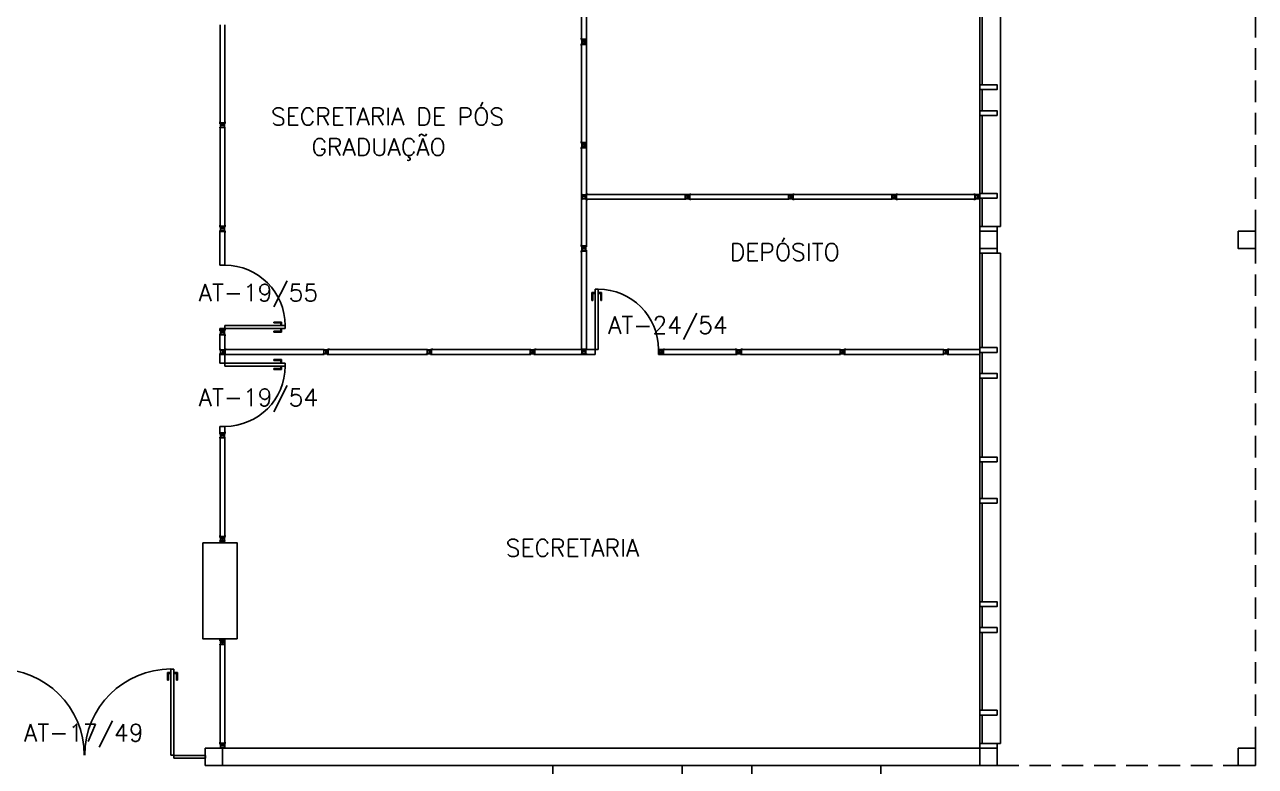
# Model space of a CAD drawing. Header units: centimetres. Extents: x -214 to 72, y 205 to 367.
# Drawn here: x -195.13 to -180.84, y 260.67 to 269.28 of the extents above; entities that cross this region are included whole.
import ezdxf

# ---------------------------------------------------------------- set-up
doc = ezdxf.new("R2010")
doc.units = ezdxf.units.CM
doc.header["$MEASUREMENT"] = 0
doc.linetypes.add('HIDDEN', pattern=[0.375, 0.25, -0.125])
doc.layers.get('0').update_dxf_attribs({"linetype": 'CONTINUOUS'})
for name, color, linetype in [('2', 2, 'CONTINUOUS'), ('ALV', 2, 'CONTINUOUS'), ('AREA', 2, 'CONTINUOUS'), ('BANC', 2, 'CONTINUOUS'), ('DIV', 2, 'CONTINUOUS'), ('ENDEREÇO NOVO', 2, 'CONTINUOUS'), ('ESQ', 1, 'CONTINUOUS'), ('ESTRUT', 3, 'CONTINUOUS'), ('PROJ', 1, 'HIDDEN')]:
    doc.layers.add(name, color=color, linetype=linetype)
doc.styles.add('UNB-100', font='simplex.shx', dxfattribs={"height": 0.2})

# ---------------------------------------------------------------- blocks, each defined once
blk = doc.blocks.new('ESQ6')
at = {"layer": 'ESQ'}
for p, q in [((-0.24, 5.745), (-0.24, 0.055)), ((-0.2, 5.745), (-0.24, 5.745)), ((-0.2, 5.745), (-0.2, 5.745)), ((-0.025, 5.415), (-0.025, 5.745)), ((0, 5.415), (0, 5.745)), ((-0.025, 4.455), (-0.025, 5.36)), ((0, 4.455), (0, 5.36)), ((-0.025, 4.155), (-0.025, 4.4)), ((0, 4.155), (0, 4.4)), ((-0.025, 2.955), (-0.025, 4.1)), ((0, 2.955), (0, 4.1)), ((-0.025, 2.475), (-0.025, 2.9)), ((0, 2.475), (0, 2.9)), ((-0.025, 1.505), (-0.025, 2.42)), ((0, 1.505), (0, 2.42)), ((-0.025, 1.205), (-0.025, 1.45)), ((0, 1.205), (0, 1.45)), ((-0.025, 0.055), (-0.025, 1.15)), ((0, 0.055), (0, 1.15)), ((-0.2, 0.055), (-0.24, 0.055))]:
    blk.add_line(p, q, dxfattribs=at)
for points in [[(0, 5.745), (-0.2, 5.745), (-0.2, 5.8), (0, 5.8)], [(0, 5.36), (-0.2, 5.36), (-0.2, 5.415), (0, 5.415)], [(0, 4.4), (-0.2, 4.4), (-0.2, 4.455), (0, 4.455)], [(0, 4.1), (-0.2, 4.1), (-0.2, 4.155), (0, 4.155)], [(0, 2.9), (-0.2, 2.9), (-0.2, 2.955), (0, 2.955)], [(0, 2.42), (-0.2, 2.42), (-0.2, 2.475), (0, 2.475)], [(0, 1.45), (-0.2, 1.45), (-0.2, 1.505), (0, 1.505)], [(0, 1.15), (-0.2, 1.15), (-0.2, 1.205), (0, 1.205)], [(0, 0), (-0.2, 0), (-0.2, 0.055), (0, 0.055)]]:
    blk.add_lwpolyline(points, close=True, dxfattribs=at)
blk = doc.blocks.new('PDFT')
at = {"color": 2}
for p, q in [((0.358, 0.018), (0.358, 1.019)), ((0.358, 1.019), (0.393, 1.019)), ((0.393, 1.019), (0.393, 0.018)), ((2.402, 1.019), (2.402, 0.018)), ((2.437, 1.019), (2.402, 1.019)), ((2.437, 0.018), (2.437, 1.019)), ((0.358, 0.018), (0, 0.017)), ((0, 0.017), (0, -0.017)), ((0.393, 0.018), (0.358, 0.018)), ((0.358, 0.018), (0.358, -0.017)), ((2.402, 0.018), (2.437, 0.018)), ((2.437, 0.017), (2.437, -0.017)), ((2.437, 0.017), (2.805, 0.017)), ((2.805, 0.017), (2.805, -0.017)), ((0, -0.017), (0.358, -0.017)), ((2.437, -0.017), (2.805, -0.017))]:
    blk.add_line(p, q, dxfattribs=at)
at = {"color": 1}
for p, q in [((0.318, 0.979), (0.318, 0.889)), ((0.318, 0.979), (0.358, 0.979)), ((0.328, 0.889), (0.318, 0.889)), ((0.328, 0.969), (0.328, 0.889)), ((0.328, 0.969), (0.358, 0.969)), ((0.433, 0.979), (0.393, 0.979)), ((0.423, 0.969), (0.393, 0.969)), ((0.423, 0.969), (0.423, 0.889)), ((0.423, 0.889), (0.433, 0.889)), ((0.433, 0.979), (0.433, 0.889)), ((2.362, 0.979), (2.362, 0.889)), ((2.362, 0.979), (2.402, 0.979)), ((2.372, 0.889), (2.362, 0.889)), ((2.372, 0.969), (2.372, 0.889)), ((2.372, 0.969), (2.402, 0.969)), ((2.477, 0.979), (2.437, 0.979)), ((2.467, 0.969), (2.437, 0.969)), ((2.467, 0.969), (2.467, 0.889)), ((2.467, 0.889), (2.477, 0.889)), ((2.477, 0.979), (2.477, 0.889))]:
    blk.add_line(p, q, dxfattribs=at)
for centre, start, end in [((0.393, 0.018), 0.0837, 90), ((2.402, 0.018), 90, 179.9163)]:
    blk.add_arc(centre, 1.002, start, end, dxfattribs=at)
blk = doc.blocks.new('MTDIV')
for p, q in [((-0.0285, 0.0185), (-0.0285, 0.0285)), ((-0.0185, 0.0285), (-0.0285, 0.0285)), ((-0.0265, 0.0185), (-0.0285, 0.0185)), ((-0.0265, 0.0235), (-0.0265, 0.0265)), ((-0.0265, 0.0265), (-0.0185, 0.0265)), ((-0.0265, 0.0235), (0.0265, 0.0235)), ((-0.0215, 0.0235), (-0.0265, 0.0235)), ((-0.0265, 0.0185), (-0.0265, 0.0215)), ((-0.0265, 0.0215), (-0.0235, 0.0215)), ((-0.0235, 0.0215), (-0.0235, -0.0215)), ((-0.0215, 0.0235), (-0.0215, 0.0215)), ((-0.0215, 0.0215), (0.0215, 0.0215)), ((-0.0215, 0.0195), (0.0195, 0.0195)), ((-0.0215, 0.0195), (-0.0215, -0.0195)), ((-0.0185, 0.0265), (-0.0185, 0.0285)), ((-0.0049, 0), (0.0049, 0)), ((0, -0.0049), (0, 0.0049)), ((0.0195, 0.0095), (0.0115, 0.0095)), ((0.0115, 0.0095), (0.0115, 0.0075)), ((0.0215, 0.0075), (0.0115, 0.0075)), ((0.0135, 0.0075), (0.0135, 0.0055)), ((0.0215, 0.0055), (0.0135, 0.0055)), ((0.0185, 0.0265), (0.0185, 0.0285)), ((0.0185, 0.0285), (0.0285, 0.0285)), ((0.0185, 0.0265), (0.0265, 0.0265)), ((0.0195, 0.0195), (0.0195, 0.0095)), ((0.0215, 0.0235), (0.0215, 0.0075)), ((0.0215, 0.0235), (0.0265, 0.0235)), ((0.0215, 0.0055), (0.0215, -0.0055)), ((0.0235, 0.0215), (0.0235, -0.0215)), ((0.0265, 0.0215), (0.0235, 0.0215)), ((0.0265, 0.0235), (0.0265, 0.0265)), ((0.0265, 0.0185), (0.0265, 0.0215)), ((0.0265, 0.0185), (0.0285, 0.0185)), ((0.0285, 0.0185), (0.0285, 0.0285)), ((-0.0285, -0.0185), (-0.0285, -0.0285)), ((-0.0285, -0.0185), (-0.0265, -0.0185)), ((-0.0185, -0.0285), (-0.0285, -0.0285)), ((-0.0265, -0.0185), (-0.0265, -0.0215)), ((-0.0265, -0.0215), (-0.0235, -0.0215)), ((0.0265, -0.0235), (-0.0265, -0.0235)), ((-0.0265, -0.0235), (-0.0265, -0.0265)), ((-0.0215, -0.0235), (-0.0265, -0.0235)), ((-0.0185, -0.0265), (-0.0265, -0.0265)), ((-0.0215, -0.0195), (0.0195, -0.0195)), ((-0.0215, -0.0215), (0.0215, -0.0215)), ((-0.0215, -0.0215), (-0.0215, -0.0235)), ((-0.0185, -0.0265), (-0.0185, -0.0285)), ((0.0215, -0.0075), (0.0115, -0.0075)), ((0.0115, -0.0075), (0.0115, -0.0095)), ((0.0195, -0.0095), (0.0115, -0.0095)), ((0.0215, -0.0055), (0.0135, -0.0055)), ((0.0135, -0.0055), (0.0135, -0.0075)), ((0.0185, -0.0265), (0.0185, -0.0285)), ((0.0265, -0.0265), (0.0185, -0.0265)), ((0.0185, -0.0285), (0.0285, -0.0285)), ((0.0195, -0.0095), (0.0195, -0.0195)), ((0.0215, -0.0075), (0.0215, -0.0235)), ((0.0215, -0.0235), (0.0265, -0.0235)), ((0.0265, -0.0215), (0.0235, -0.0215)), ((0.0265, -0.0185), (0.0265, -0.0215)), ((0.0285, -0.0185), (0.0265, -0.0185)), ((0.0265, -0.0235), (0.0265, -0.0265)), ((0.0285, -0.0185), (0.0285, -0.0285))]:
    blk.add_line(p, q)
blk = doc.blocks.new('DIV12')
for p, q in [((-0.005, 0), (0.005, 0)), ((0, -0.005), (0, 0.005)), ((0.024, 0.018), (0.028, 0.018)), ((0.024, 0.018), (0.024, 0.016)), ((0.024, 0.016), (0.028, 0.016)), ((0.028, 0.03), (0.043, 0.03)), ((0.028, 0.018), (0.028, 0.03)), ((0.028, -0.017), (0.028, 0.016)), ((0.03, 0.028), (1.169, 0.028)), ((0.03, -0.029), (0.03, 0.028)), ((0.043, 0.03), (0.043, 0.028)), ((0.024, -0.017), (0.028, -0.017)), ((0.024, -0.017), (0.024, -0.019)), ((0.024, -0.019), (0.028, -0.019)), ((0.028, -0.031), (0.028, -0.019)), ((0.028, -0.031), (0.043, -0.031)), ((0.03, -0.029), (1.169, -0.029)), ((0.043, -0.029), (0.043, -0.031))]:
    blk.add_line(p, q)

msp = doc.modelspace()

# ---------------------------------------------------------------- linework, layer by layer
for p, q in [((-192.83, 265.706), (-192.84, 265.706)), ((-192.835, 265.701), (-192.835, 265.711))]:
    msp.add_line(p, q)
at = {"layer": '2'}
for p, q in [((-188.544, 266.166), (-188.504, 266.166)), ((-188.544, 266.166), (-188.544, 266.076)), ((-188.534, 266.156), (-188.504, 266.156)), ((-188.534, 266.156), (-188.534, 266.076)), ((-188.505, 266.206), (-188.47, 266.206)), ((-188.505, 265.506), (-188.505, 266.206)), ((-188.47, 266.206), (-188.47, 265.506)), ((-188.43, 266.166), (-188.47, 266.166)), ((-188.44, 266.156), (-188.47, 266.156)), ((-188.44, 266.156), (-188.44, 266.076)), ((-188.43, 266.166), (-188.43, 266.076)), ((-188.534, 266.076), (-188.544, 266.076)), ((-188.44, 266.076), (-188.43, 266.076)), ((-192.237, 265.814), (-192.237, 265.824)), ((-192.147, 265.824), (-192.237, 265.824)), ((-192.157, 265.814), (-192.237, 265.814)), ((-192.157, 265.814), (-192.157, 265.784)), ((-192.147, 265.824), (-192.147, 265.784)), ((-192.807, 265.784), (-192.807, 265.749)), ((-192.107, 265.784), (-192.807, 265.784)), ((-192.807, 265.749), (-192.107, 265.749)), ((-192.237, 265.719), (-192.237, 265.709)), ((-192.157, 265.719), (-192.237, 265.719)), ((-192.147, 265.709), (-192.237, 265.709)), ((-192.157, 265.719), (-192.157, 265.749)), ((-192.147, 265.709), (-192.147, 265.749)), ((-192.107, 265.749), (-192.107, 265.784)), ((-192.237, 265.379), (-192.237, 265.389)), ((-192.147, 265.389), (-192.237, 265.389)), ((-192.157, 265.379), (-192.237, 265.379)), ((-192.157, 265.379), (-192.157, 265.349)), ((-192.147, 265.389), (-192.147, 265.349)), ((-192.807, 265.314), (-192.807, 265.349)), ((-192.807, 265.349), (-192.107, 265.349)), ((-192.107, 265.314), (-192.807, 265.314)), ((-192.237, 265.284), (-192.237, 265.274)), ((-192.157, 265.284), (-192.237, 265.284)), ((-192.147, 265.274), (-192.237, 265.274)), ((-192.157, 265.284), (-192.157, 265.314)), ((-192.147, 265.274), (-192.147, 265.314)), ((-192.107, 265.349), (-192.107, 265.314))]:
    msp.add_line(p, q, dxfattribs=at)
at = {"layer": '2', "color": 1}
for centre, start, end in [((-192.807, 265.784), 0.0002, 90), ((-188.47, 265.506), 0, 89.9998), ((-192.807, 265.314), 270, 359.9998)]:
    msp.add_arc(centre, 0.7, start, end, dxfattribs=at)
at = {"layer": 'ALV'}
for p, q in [((-192.835, 260.878), (-184.035, 260.878)), ((-192.835, 260.878), (-192.835, 260.678)), ((-184.035, 260.878), (-184.035, 260.678)), ((-192.835, 260.678), (-184.035, 260.678))]:
    msp.add_line(p, q, dxfattribs=at)
at = {"layer": 'BANC'}
for p, q in [((-188.995, 260.278), (-188.995, 260.678)), ((-187.495, 260.278), (-187.495, 260.678)), ((-186.685, 260.278), (-186.685, 260.678)), ((-185.185, 260.278), (-185.185, 260.678))]:
    msp.add_line(p, q, dxfattribs=at)
at = {"layer": 'DIV'}
for p, q in [((-188.666, 269.12), (-188.664, 269.12)), ((-188.666, 269.106), (-188.666, 269.12)), ((-188.654, 269.106), (-188.666, 269.106)), ((-188.607, 269.108), (-188.664, 269.108)), ((-188.654, 269.101), (-188.654, 269.106)), ((-188.654, 269.101), (-188.652, 269.101)), ((-188.652, 269.101), (-188.652, 269.106)), ((-188.619, 269.106), (-188.652, 269.106)), ((-188.619, 269.101), (-188.619, 269.106)), ((-188.619, 269.101), (-188.617, 269.101)), ((-188.617, 269.101), (-188.617, 269.106)), ((-188.605, 269.106), (-188.617, 269.106)), ((-188.607, 269.12), (-188.605, 269.12)), ((-188.605, 269.106), (-188.605, 269.12)), ((-188.666, 269.049), (-188.666, 269.035)), ((-188.654, 269.049), (-188.666, 269.049)), ((-188.666, 269.035), (-188.664, 269.035)), ((-188.607, 269.047), (-188.664, 269.047)), ((-188.654, 269.054), (-188.654, 269.049)), ((-188.654, 269.054), (-188.652, 269.054)), ((-188.652, 269.054), (-188.652, 269.049)), ((-188.619, 269.049), (-188.652, 269.049)), ((-188.63, 269.078), (-188.64, 269.078)), ((-188.63, 269.078), (-188.64, 269.078)), ((-188.63, 269.078), (-188.64, 269.078)), ((-188.635, 269.072), (-188.635, 269.083)), ((-188.635, 269.072), (-188.635, 269.083)), ((-188.635, 269.072), (-188.635, 269.083)), ((-188.619, 269.054), (-188.619, 269.049)), ((-188.619, 269.054), (-188.617, 269.054)), ((-188.617, 269.054), (-188.617, 269.049)), ((-188.605, 269.049), (-188.617, 269.049)), ((-188.607, 269.035), (-188.605, 269.035)), ((-188.605, 269.049), (-188.605, 269.035)), ((-192.866, 268.149), (-192.864, 268.149)), ((-192.866, 268.135), (-192.866, 268.149)), ((-192.854, 268.135), (-192.866, 268.135)), ((-192.807, 268.137), (-192.864, 268.137)), ((-192.854, 268.13), (-192.854, 268.135)), ((-192.854, 268.13), (-192.852, 268.13)), ((-192.852, 268.13), (-192.852, 268.135)), ((-192.819, 268.135), (-192.852, 268.135)), ((-192.83, 268.106), (-192.84, 268.106)), ((-192.83, 268.106), (-192.84, 268.106)), ((-192.835, 268.101), (-192.835, 268.111)), ((-192.835, 268.101), (-192.835, 268.111)), ((-192.819, 268.13), (-192.819, 268.135)), ((-192.819, 268.13), (-192.817, 268.13)), ((-192.817, 268.13), (-192.817, 268.135)), ((-192.805, 268.135), (-192.817, 268.135)), ((-192.807, 268.149), (-192.805, 268.149)), ((-192.805, 268.135), (-192.805, 268.149)), ((-188.666, 267.92), (-188.664, 267.92)), ((-188.666, 267.906), (-188.666, 267.92)), ((-188.654, 267.906), (-188.666, 267.906)), ((-188.666, 267.849), (-188.666, 267.835)), ((-188.654, 267.849), (-188.666, 267.849)), ((-188.666, 267.835), (-188.664, 267.835)), ((-188.607, 267.908), (-188.664, 267.908)), ((-188.607, 267.847), (-188.664, 267.847)), ((-188.654, 267.901), (-188.654, 267.906)), ((-188.654, 267.901), (-188.652, 267.901)), ((-188.654, 267.854), (-188.654, 267.849)), ((-188.654, 267.854), (-188.652, 267.854)), ((-188.652, 267.901), (-188.652, 267.906)), ((-188.619, 267.906), (-188.652, 267.906)), ((-188.652, 267.854), (-188.652, 267.849)), ((-188.619, 267.849), (-188.652, 267.849)), ((-188.63, 267.878), (-188.64, 267.878)), ((-188.63, 267.878), (-188.64, 267.878)), ((-188.63, 267.878), (-188.64, 267.878)), ((-188.635, 267.872), (-188.635, 267.883)), ((-188.635, 267.872), (-188.635, 267.883)), ((-188.635, 267.872), (-188.635, 267.883)), ((-188.619, 267.901), (-188.619, 267.906)), ((-188.619, 267.901), (-188.617, 267.901)), ((-188.619, 267.854), (-188.619, 267.849)), ((-188.619, 267.854), (-188.617, 267.854)), ((-188.617, 267.901), (-188.617, 267.906)), ((-188.605, 267.906), (-188.617, 267.906)), ((-188.617, 267.854), (-188.617, 267.849)), ((-188.605, 267.849), (-188.617, 267.849)), ((-188.607, 267.92), (-188.605, 267.92)), ((-188.607, 267.835), (-188.605, 267.835)), ((-188.605, 267.906), (-188.605, 267.92)), ((-188.605, 267.849), (-188.605, 267.835)), ((-188.664, 266.708), (-188.664, 267.249)), ((-188.607, 266.708), (-188.607, 267.249)), ((-185.04, 267.278), (-185.03, 267.278)), ((-185.04, 267.278), (-185.03, 267.278)), ((-185.04, 267.278), (-185.03, 267.278)), ((-185.04, 267.278), (-185.03, 267.278)), ((-185.04, 267.278), (-185.03, 267.278)), ((-185.04, 267.278), (-185.03, 267.278)), ((-185.04, 267.278), (-185.03, 267.278)), ((-185.035, 267.272), (-185.035, 267.283)), ((-185.035, 267.272), (-185.035, 267.283)), ((-185.035, 267.272), (-185.035, 267.283)), ((-185.035, 267.272), (-185.035, 267.283)), ((-185.035, 267.272), (-185.035, 267.283)), ((-185.035, 267.272), (-185.035, 267.283)), ((-185.035, 267.272), (-185.035, 267.283)), ((-185.012, 267.296), (-185.007, 267.296)), ((-185.012, 267.296), (-185.012, 267.294)), ((-185.012, 267.296), (-185.007, 267.296)), ((-185.012, 267.296), (-185.012, 267.294)), ((-185.012, 267.296), (-185.007, 267.296)), ((-185.012, 267.296), (-185.012, 267.294)), ((-185.012, 267.296), (-185.007, 267.296)), ((-185.012, 267.296), (-185.012, 267.294)), ((-185.012, 267.296), (-185.007, 267.296)), ((-185.012, 267.296), (-185.012, 267.294)), ((-185.012, 267.294), (-185.007, 267.294)), ((-185.012, 267.294), (-185.007, 267.294)), ((-185.012, 267.294), (-185.007, 267.294)), ((-185.012, 267.294), (-185.007, 267.294)), ((-185.012, 267.294), (-185.007, 267.294)), ((-185.012, 267.261), (-185.007, 267.261)), ((-185.012, 267.261), (-185.012, 267.259)), ((-185.012, 267.261), (-185.007, 267.261)), ((-185.012, 267.261), (-185.012, 267.259)), ((-185.012, 267.261), (-185.007, 267.261)), ((-185.012, 267.261), (-185.012, 267.259)), ((-185.012, 267.261), (-185.007, 267.261)), ((-185.012, 267.261), (-185.012, 267.259)), ((-185.012, 267.261), (-185.007, 267.261)), ((-185.012, 267.261), (-185.012, 267.259)), ((-185.012, 267.259), (-185.007, 267.259)), ((-185.012, 267.259), (-185.007, 267.259)), ((-185.012, 267.259), (-185.007, 267.259)), ((-185.012, 267.259), (-185.007, 267.259)), ((-185.012, 267.259), (-185.007, 267.259)), ((-185.007, 267.308), (-184.992, 267.308)), ((-185.007, 267.296), (-185.007, 267.308)), ((-185.007, 267.308), (-184.992, 267.308)), ((-185.007, 267.296), (-185.007, 267.308)), ((-185.007, 267.308), (-184.992, 267.308)), ((-185.007, 267.296), (-185.007, 267.308)), ((-185.007, 267.308), (-184.992, 267.308)), ((-185.007, 267.296), (-185.007, 267.308)), ((-185.007, 267.308), (-184.992, 267.308)), ((-185.007, 267.296), (-185.007, 267.308)), ((-185.007, 267.261), (-185.007, 267.294)), ((-185.007, 267.261), (-185.007, 267.294)), ((-185.007, 267.261), (-185.007, 267.294)), ((-185.007, 267.261), (-185.007, 267.294)), ((-185.007, 267.261), (-185.007, 267.294)), ((-185.007, 267.247), (-185.007, 267.259)), ((-185.007, 267.247), (-185.007, 267.259)), ((-185.007, 267.247), (-185.007, 267.259)), ((-185.007, 267.247), (-185.007, 267.259)), ((-185.007, 267.247), (-185.007, 267.259)), ((-185.007, 267.247), (-184.992, 267.247)), ((-185.007, 267.247), (-184.992, 267.247)), ((-185.007, 267.247), (-184.992, 267.247)), ((-185.007, 267.247), (-184.992, 267.247)), ((-185.007, 267.247), (-184.992, 267.247)), ((-185.005, 267.249), (-185.005, 267.306)), ((-185.005, 267.249), (-185.005, 267.306)), ((-185.005, 267.249), (-185.005, 267.306)), ((-185.005, 267.249), (-185.005, 267.306)), ((-185.005, 267.306), (-184.094, 267.306)), ((-185.005, 267.249), (-185.005, 267.306)), ((-185.005, 267.249), (-184.094, 267.249)), ((-184.992, 267.308), (-184.992, 267.306)), ((-184.992, 267.308), (-184.992, 267.306)), ((-184.992, 267.308), (-184.992, 267.306)), ((-184.992, 267.308), (-184.992, 267.306)), ((-184.992, 267.308), (-184.992, 267.306)), ((-184.992, 267.249), (-184.992, 267.247)), ((-184.992, 267.249), (-184.992, 267.247)), ((-184.992, 267.249), (-184.992, 267.247)), ((-184.992, 267.249), (-184.992, 267.247)), ((-184.992, 267.249), (-184.992, 267.247)), ((-184.107, 267.308), (-184.107, 267.306)), ((-184.092, 267.308), (-184.107, 267.308)), ((-184.107, 267.249), (-184.107, 267.247)), ((-184.092, 267.247), (-184.107, 267.247)), ((-184.094, 267.249), (-184.094, 267.306)), ((-184.092, 267.296), (-184.092, 267.308)), ((-184.087, 267.296), (-184.092, 267.296)), ((-184.087, 267.294), (-184.092, 267.294)), ((-184.092, 267.261), (-184.092, 267.294)), ((-184.087, 267.261), (-184.092, 267.261)), ((-184.087, 267.259), (-184.092, 267.259)), ((-184.092, 267.247), (-184.092, 267.259)), ((-184.087, 267.296), (-184.087, 267.294)), ((-184.087, 267.261), (-184.087, 267.259)), ((-184.069, 267.278), (-184.059, 267.278)), ((-184.064, 267.272), (-184.064, 267.283)), ((-192.866, 266.878), (-192.866, 266.863)), ((-192.854, 266.878), (-192.866, 266.878)), ((-192.866, 266.863), (-192.864, 266.863)), ((-192.864, 266.484), (-192.864, 266.876)), ((-192.807, 266.876), (-192.864, 266.876)), ((-192.854, 266.883), (-192.854, 266.878)), ((-192.854, 266.883), (-192.852, 266.883)), ((-192.852, 266.883), (-192.852, 266.878)), ((-192.819, 266.878), (-192.852, 266.878)), ((-192.83, 266.906), (-192.84, 266.906)), ((-192.835, 266.901), (-192.835, 266.911)), ((-192.819, 266.883), (-192.819, 266.878)), ((-192.819, 266.883), (-192.817, 266.883)), ((-192.817, 266.883), (-192.817, 266.878)), ((-192.805, 266.878), (-192.817, 266.878)), ((-192.807, 266.484), (-192.807, 266.876)), ((-192.807, 266.863), (-192.805, 266.863)), ((-192.805, 266.878), (-192.805, 266.863)), ((-188.666, 266.72), (-188.664, 266.72)), ((-188.666, 266.706), (-188.666, 266.72)), ((-188.666, 266.72), (-188.664, 266.72)), ((-188.666, 266.706), (-188.666, 266.72)), ((-188.654, 266.706), (-188.666, 266.706)), ((-188.654, 266.706), (-188.666, 266.706)), ((-188.607, 266.708), (-188.664, 266.708)), ((-188.607, 266.708), (-188.664, 266.708)), ((-188.654, 266.701), (-188.654, 266.706)), ((-188.654, 266.701), (-188.654, 266.706)), ((-188.654, 266.701), (-188.652, 266.701)), ((-188.654, 266.701), (-188.652, 266.701)), ((-188.652, 266.701), (-188.652, 266.706)), ((-188.619, 266.706), (-188.652, 266.706)), ((-188.652, 266.701), (-188.652, 266.706)), ((-188.619, 266.706), (-188.652, 266.706)), ((-188.63, 266.678), (-188.64, 266.678)), ((-188.63, 266.678), (-188.64, 266.678)), ((-188.63, 266.678), (-188.64, 266.678)), ((-188.63, 266.678), (-188.64, 266.678)), ((-188.635, 266.672), (-188.635, 266.683)), ((-188.635, 266.672), (-188.635, 266.683)), ((-188.635, 266.672), (-188.635, 266.683)), ((-188.635, 266.672), (-188.635, 266.683)), ((-188.619, 266.701), (-188.619, 266.706)), ((-188.619, 266.701), (-188.619, 266.706)), ((-188.619, 266.701), (-188.617, 266.701)), ((-188.619, 266.701), (-188.617, 266.701)), ((-188.617, 266.701), (-188.617, 266.706)), ((-188.605, 266.706), (-188.617, 266.706)), ((-188.617, 266.701), (-188.617, 266.706)), ((-188.605, 266.706), (-188.617, 266.706)), ((-188.607, 266.72), (-188.605, 266.72)), ((-188.607, 266.72), (-188.605, 266.72)), ((-188.605, 266.706), (-188.605, 266.72)), ((-188.605, 266.706), (-188.605, 266.72)), ((-188.666, 266.649), (-188.666, 266.635)), ((-188.654, 266.649), (-188.666, 266.649)), ((-188.666, 266.635), (-188.664, 266.635)), ((-188.607, 266.647), (-188.664, 266.647)), ((-188.654, 266.654), (-188.654, 266.649)), ((-188.654, 266.654), (-188.652, 266.654)), ((-188.652, 266.654), (-188.652, 266.649)), ((-188.619, 266.649), (-188.652, 266.649)), ((-188.619, 266.654), (-188.619, 266.649)), ((-188.619, 266.654), (-188.617, 266.654)), ((-188.617, 266.654), (-188.617, 266.649)), ((-188.605, 266.649), (-188.617, 266.649)), ((-188.607, 266.635), (-188.605, 266.635)), ((-188.605, 266.649), (-188.605, 266.635)), ((-192.807, 266.484), (-192.864, 266.484)), ((-192.866, 265.749), (-192.864, 265.749)), ((-192.866, 265.735), (-192.866, 265.749)), ((-192.854, 265.735), (-192.866, 265.735)), ((-192.866, 265.678), (-192.866, 265.663)), ((-192.854, 265.678), (-192.866, 265.678)), ((-192.866, 265.663), (-192.864, 265.663)), ((-192.807, 265.749), (-192.864, 265.749)), ((-192.807, 265.737), (-192.864, 265.737)), ((-192.864, 265.506), (-192.864, 265.676)), ((-192.807, 265.676), (-192.864, 265.676)), ((-192.854, 265.73), (-192.854, 265.735)), ((-192.854, 265.73), (-192.852, 265.73)), ((-192.854, 265.683), (-192.854, 265.678)), ((-192.854, 265.683), (-192.852, 265.683)), ((-192.852, 265.73), (-192.852, 265.735)), ((-192.819, 265.735), (-192.852, 265.735)), ((-192.852, 265.683), (-192.852, 265.678)), ((-192.819, 265.678), (-192.852, 265.678)), ((-192.83, 265.706), (-192.84, 265.706)), ((-192.835, 265.701), (-192.835, 265.711)), ((-192.819, 265.73), (-192.819, 265.735)), ((-192.819, 265.73), (-192.817, 265.73)), ((-192.819, 265.683), (-192.819, 265.678)), ((-192.819, 265.683), (-192.817, 265.683)), ((-192.817, 265.73), (-192.817, 265.735)), ((-192.805, 265.735), (-192.817, 265.735)), ((-192.817, 265.683), (-192.817, 265.678)), ((-192.805, 265.678), (-192.817, 265.678)), ((-192.807, 265.749), (-192.805, 265.749)), ((-192.807, 265.506), (-192.807, 265.676)), ((-192.807, 265.663), (-192.805, 265.663)), ((-192.805, 265.735), (-192.805, 265.749)), ((-192.805, 265.678), (-192.805, 265.663)), ((-192.864, 265.449), (-192.807, 265.449)), ((-192.864, 265.349), (-192.864, 265.449)), ((-192.84, 265.478), (-192.83, 265.478)), ((-192.835, 265.472), (-192.835, 265.483)), ((-192.807, 265.349), (-192.807, 265.449)), ((-189.24, 265.478), (-189.23, 265.478)), ((-189.24, 265.478), (-189.23, 265.478)), ((-189.24, 265.478), (-189.23, 265.478)), ((-189.235, 265.472), (-189.235, 265.483)), ((-189.235, 265.472), (-189.235, 265.483)), ((-189.235, 265.472), (-189.235, 265.483)), ((-189.212, 265.496), (-189.207, 265.496)), ((-189.212, 265.496), (-189.212, 265.494)), ((-189.212, 265.496), (-189.207, 265.496)), ((-189.212, 265.496), (-189.212, 265.494)), ((-189.212, 265.494), (-189.207, 265.494)), ((-189.212, 265.494), (-189.207, 265.494)), ((-189.212, 265.461), (-189.207, 265.461)), ((-189.212, 265.461), (-189.212, 265.459)), ((-189.212, 265.461), (-189.207, 265.461)), ((-189.212, 265.461), (-189.212, 265.459)), ((-189.212, 265.459), (-189.207, 265.459)), ((-189.212, 265.459), (-189.207, 265.459)), ((-189.207, 265.508), (-189.192, 265.508)), ((-189.207, 265.496), (-189.207, 265.508)), ((-189.207, 265.508), (-189.192, 265.508)), ((-189.207, 265.496), (-189.207, 265.508)), ((-189.207, 265.461), (-189.207, 265.494)), ((-189.207, 265.461), (-189.207, 265.494)), ((-189.207, 265.447), (-189.207, 265.459)), ((-189.207, 265.447), (-189.207, 265.459)), ((-189.207, 265.447), (-189.192, 265.447)), ((-189.207, 265.447), (-189.192, 265.447)), ((-189.205, 265.449), (-189.205, 265.506)), ((-189.205, 265.506), (-188.505, 265.506)), ((-189.205, 265.449), (-189.205, 265.506)), ((-189.205, 265.449), (-188.505, 265.449)), ((-189.192, 265.508), (-189.192, 265.506)), ((-189.192, 265.508), (-189.192, 265.506)), ((-189.192, 265.449), (-189.192, 265.447)), ((-189.192, 265.449), (-189.192, 265.447)), ((-188.63, 265.478), (-188.64, 265.478)), ((-188.635, 265.472), (-188.635, 265.483)), ((-188.505, 265.506), (-188.505, 265.449)), ((-188.505, 265.506), (-188.47, 265.506)), ((-187.77, 265.506), (-187.77, 265.449)), ((-187.77, 265.506), (-186.866, 265.506)), ((-187.77, 265.449), (-186.866, 265.449)), ((-187.746, 265.478), (-187.736, 265.478)), ((-187.741, 265.472), (-187.741, 265.483)), ((-187.741, 265.472), (-187.741, 265.483)), ((-187.718, 265.496), (-187.713, 265.496)), ((-187.718, 265.496), (-187.718, 265.494)), ((-187.718, 265.494), (-187.713, 265.494)), ((-187.718, 265.461), (-187.713, 265.461)), ((-187.718, 265.461), (-187.718, 265.459)), ((-187.718, 265.459), (-187.713, 265.459)), ((-187.713, 265.508), (-187.698, 265.508)), ((-187.713, 265.496), (-187.713, 265.508)), ((-187.713, 265.461), (-187.713, 265.494)), ((-187.713, 265.447), (-187.713, 265.459)), ((-187.713, 265.447), (-187.698, 265.447)), ((-187.711, 265.449), (-187.711, 265.506)), ((-187.698, 265.508), (-187.698, 265.506)), ((-187.698, 265.449), (-187.698, 265.447)), ((-186.878, 265.508), (-186.878, 265.506)), ((-186.864, 265.508), (-186.878, 265.508)), ((-186.878, 265.449), (-186.878, 265.447)), ((-186.864, 265.447), (-186.878, 265.447)), ((-186.866, 265.449), (-186.866, 265.506)), ((-186.864, 265.496), (-186.864, 265.508)), ((-186.859, 265.496), (-186.864, 265.496)), ((-186.859, 265.494), (-186.864, 265.494)), ((-186.864, 265.461), (-186.864, 265.494)), ((-186.859, 265.461), (-186.864, 265.461)), ((-186.859, 265.459), (-186.864, 265.459)), ((-186.864, 265.447), (-186.864, 265.459)), ((-186.859, 265.496), (-186.859, 265.494)), ((-186.859, 265.461), (-186.859, 265.459)), ((-186.84, 265.478), (-186.83, 265.478)), ((-186.835, 265.472), (-186.835, 265.483)), ((-185.64, 265.478), (-185.63, 265.478)), ((-185.64, 265.478), (-185.63, 265.478)), ((-185.635, 265.472), (-185.635, 265.483)), ((-185.635, 265.472), (-185.635, 265.483)), ((-185.612, 265.496), (-185.607, 265.496)), ((-185.612, 265.496), (-185.612, 265.494)), ((-185.612, 265.494), (-185.607, 265.494)), ((-185.612, 265.461), (-185.607, 265.461)), ((-185.612, 265.461), (-185.612, 265.459)), ((-185.612, 265.459), (-185.607, 265.459)), ((-185.607, 265.508), (-185.592, 265.508)), ((-185.607, 265.496), (-185.607, 265.508)), ((-185.607, 265.461), (-185.607, 265.494)), ((-185.607, 265.447), (-185.607, 265.459)), ((-185.607, 265.447), (-185.592, 265.447)), ((-185.605, 265.449), (-185.605, 265.506)), ((-185.592, 265.508), (-185.592, 265.506)), ((-185.592, 265.449), (-185.592, 265.447)), ((-184.44, 265.478), (-184.43, 265.478)), ((-184.435, 265.472), (-184.435, 265.483)), ((-184.412, 265.496), (-184.407, 265.496)), ((-184.412, 265.496), (-184.412, 265.494)), ((-184.412, 265.494), (-184.407, 265.494)), ((-184.412, 265.461), (-184.407, 265.461)), ((-184.412, 265.461), (-184.412, 265.459)), ((-184.412, 265.459), (-184.407, 265.459)), ((-184.407, 265.508), (-184.392, 265.508)), ((-184.407, 265.496), (-184.407, 265.508)), ((-184.407, 265.461), (-184.407, 265.494)), ((-184.407, 265.447), (-184.407, 265.459)), ((-184.407, 265.447), (-184.392, 265.447)), ((-184.405, 265.506), (-184.035, 265.506)), ((-184.405, 265.449), (-184.405, 265.506)), ((-184.405, 265.449), (-184.035, 265.449)), ((-184.392, 265.508), (-184.392, 265.506)), ((-184.392, 265.449), (-184.392, 265.447)), ((-192.864, 265.349), (-192.807, 265.349)), ((-192.866, 264.549), (-192.864, 264.549)), ((-192.866, 264.535), (-192.866, 264.549)), ((-192.866, 264.549), (-192.864, 264.549)), ((-192.866, 264.535), (-192.866, 264.549)), ((-192.854, 264.535), (-192.866, 264.535)), ((-192.854, 264.535), (-192.866, 264.535)), ((-192.807, 264.614), (-192.864, 264.614)), ((-192.864, 264.537), (-192.864, 264.614)), ((-192.807, 264.537), (-192.864, 264.537)), ((-192.807, 264.537), (-192.864, 264.537)), ((-192.854, 264.53), (-192.854, 264.535)), ((-192.854, 264.53), (-192.854, 264.535)), ((-192.854, 264.53), (-192.852, 264.53)), ((-192.854, 264.53), (-192.852, 264.53)), ((-192.852, 264.53), (-192.852, 264.535)), ((-192.819, 264.535), (-192.852, 264.535)), ((-192.852, 264.53), (-192.852, 264.535)), ((-192.819, 264.535), (-192.852, 264.535)), ((-192.819, 264.53), (-192.819, 264.535)), ((-192.819, 264.53), (-192.819, 264.535)), ((-192.819, 264.53), (-192.817, 264.53)), ((-192.819, 264.53), (-192.817, 264.53)), ((-192.817, 264.53), (-192.817, 264.535)), ((-192.805, 264.535), (-192.817, 264.535)), ((-192.817, 264.53), (-192.817, 264.535)), ((-192.805, 264.535), (-192.817, 264.535)), ((-192.807, 264.537), (-192.807, 264.614)), ((-192.807, 264.549), (-192.805, 264.549)), ((-192.807, 264.549), (-192.805, 264.549)), ((-192.805, 264.535), (-192.805, 264.549)), ((-192.805, 264.535), (-192.805, 264.549)), ((-192.807, 260.878), (-192.807, 262.135)), ((-192.83, 260.906), (-192.84, 260.906)), ((-192.835, 260.901), (-192.835, 260.911))]:
    msp.add_line(p, q, dxfattribs=at)
msp.add_lwpolyline([(-191.607, 272.949), (-188.664, 272.949), (-188.664, 271.149), (-184.035, 271.149), (-184.035, 267.306), (-188.607, 267.306), (-188.607, 269.706), (-192.807, 269.706), (-192.807, 271.732), (-191.607, 271.732), (-191.607, 272.949)], dxfattribs=at)
msp.add_lwpolyline([(-193.064, 263.263), (-192.664, 263.263), (-192.664, 262.149), (-193.064, 262.149)], close=True, dxfattribs=at)
at = {"layer": 'ESTRUT'}
for points in [[(-183.835, 266.878), (-184.035, 266.878), (-184.035, 266.678), (-183.835, 266.678)], [(-180.835, 266.878), (-181.035, 266.878), (-181.035, 266.678), (-180.835, 266.678)], [(-192.835, 260.878), (-193.035, 260.878), (-193.035, 260.678), (-192.835, 260.678)], [(-183.835, 260.878), (-184.035, 260.878), (-184.035, 260.678), (-183.835, 260.678)], [(-180.835, 260.878), (-181.035, 260.878), (-181.035, 260.678), (-180.835, 260.678)]]:
    msp.add_lwpolyline(points, close=True, dxfattribs=at)
at = {"layer": 'PROJ'}
for p, q in [((-180.835, 266.878), (-180.835, 272.678)), ((-180.835, 260.878), (-180.835, 266.678)), ((-183.835, 260.678), (-181.035, 260.678))]:
    msp.add_line(p, q, dxfattribs=at)

# ---------------------------------------------------------------- block references
at = {"layer": 'DIV', "rotation": 90}
for name, p in [('DIV12', (-188.635, 269.078)), ('DIV12', (-192.835, 268.106)), ('MTDIV', (-188.635, 269.078)), ('MTDIV', (-188.635, 269.078)), ('DIV12', (-188.635, 267.878)), ('MTDIV', (-192.835, 268.106)), ('MTDIV', (-192.835, 268.106)), ('DIV12', (-192.835, 266.906)), ('DIV12', (-188.635, 266.678)), ('MTDIV', (-188.635, 267.878)), ('MTDIV', (-188.635, 267.878)), ('MTDIV', (-188.635, 267.278)), ('MTDIV', (-192.835, 266.906)), ('MTDIV', (-188.635, 266.678)), ('MTDIV', (-188.635, 266.678)), ('MTDIV', (-188.635, 266.678)), ('DIV12', (-188.635, 265.478)), ('MTDIV', (-192.835, 265.706)), ('MTDIV', (-188.635, 265.478)), ('MTDIV', (-192.835, 264.506)), ('MTDIV', (-192.835, 264.506)), ('DIV12', (-192.835, 263.306)), ('MTDIV', (-192.835, 263.306)), ('MTDIV', (-192.835, 262.106)), ('DIV12', (-192.835, 260.906)), ('MTDIV', (-192.835, 260.906))]:
    msp.add_blockref(name, p, dxfattribs=at)
at = {"layer": 'DIV'}
for name, p in [('DIV12', (-188.635, 267.278)), ('MTDIV', (-187.435, 267.278)), ('DIV12', (-187.435, 267.278)), ('MTDIV', (-186.235, 267.278)), ('DIV12', (-186.235, 267.278)), ('MTDIV', (-185.035, 267.278)), ('MTDIV', (-185.035, 267.278)), ('MTDIV', (-184.064, 267.278)), ('MTDIV', (-192.835, 265.478)), ('DIV12', (-192.835, 265.478)), ('MTDIV', (-191.635, 265.478)), ('DIV12', (-191.635, 265.478)), ('MTDIV', (-190.435, 265.478)), ('DIV12', (-190.435, 265.478)), ('MTDIV', (-189.235, 265.478)), ('MTDIV', (-189.235, 265.478)), ('MTDIV', (-187.741, 265.478)), ('MTDIV', (-186.835, 265.478)), ('DIV12', (-186.835, 265.478)), ('MTDIV', (-185.635, 265.478)), ('MTDIV', (-185.635, 265.478)), ('DIV12', (-185.635, 265.478)), ('MTDIV', (-184.435, 265.478))]:
    msp.add_blockref(name, p, dxfattribs=at)
at = {"layer": 'ESQ', "rotation": 180}
for p in [(-184.035, 272.678), (-184.035, 266.678)]:
    msp.add_blockref('ESQ6', p, dxfattribs=at)
at = {"layer": 'ESQ'}
msp.add_blockref('PDFT', (-195.835, 260.778), dxfattribs=at)

# ---------------------------------------------------------------- texts
at = {"layer": 'AREA', "style": 'UNB-100'}
for s, p in [('SECRETARIA DE PÓS', (-192.271, 268.109)), ('GRADUAÇÃO', (-191.8, 267.756)), ('DEPÓSITO', (-186.941, 266.537)), ('SECRETARIA', (-189.544, 263.103))]:
    msp.add_text(s, height=0.2, dxfattribs=at).set_placement(p)
at = {"layer": 'ENDEREÇO NOVO', "style": 'UNB-100'}
for s, p in [('AT-19/55', (-193.111, 266.066)), ('AT-24/54', (-188.354, 265.689)), ('AT-19/54', (-193.111, 264.85)), ('AT-17/49', (-195.14, 260.958))]:
    msp.add_text(s, height=0.2, dxfattribs=at).set_placement(p)

doc.saveas('drawing.dxf')
